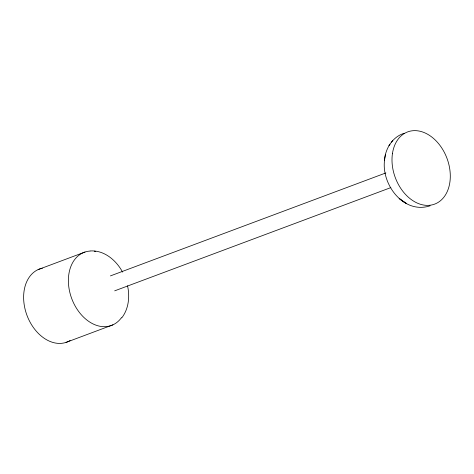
<?xml version="1.0" encoding="UTF-8"?>
<svg xmlns="http://www.w3.org/2000/svg" width="474" height="474" viewBox="0 0 474 474"><rect width="100%" height="100%" fill="white"/><g stroke="black" fill="none" stroke-linecap="round" stroke-linejoin="round"><path stroke-width="0.71" d="M384.633 159.513C380.877 184.066 403.546 214.645 430.143 205.787M385.445 154.471L384.455 160.662C385.178 148.795 392.442 136.85 404.204 133.259M121.741 317.894C128.727 308.918 129.953 296.629 127.547 285.798M391.518 142.135L392.673 140.571M388.929 145.678L389.995 144.226M38.139 269.588L84.988 252.038M110.401 275.909L385.877 172.927M114.684 290.84L390.854 187.597M66.046 342.4L112.895 324.844M90.202 250.965C104.209 249.946 116.29 260.392 122.565 272.082M406.331 203.328L402.93 201.391L399.144 198.428L405.756 203.014M121.457 317.681A39.022 27.925 69.5 0 1 73.511 302.833A39.022 27.925 69.5 0 1 89.959 251.066M94.285 251.196A39.022 27.925 69.5 0 1 95.748 251.421M70.134 340.522A39.022 27.925 69.5 0 1 27.136 315.785A39.022 27.925 69.5 0 1 42.405 268.183M392.448 153.558A38.548 27.587 69.5 0 0 431.05 205.088A38.548 27.587 69.5 0 0 439.943 145.382A38.548 27.587 69.5 0 0 392.448 153.558"/></g></svg>
